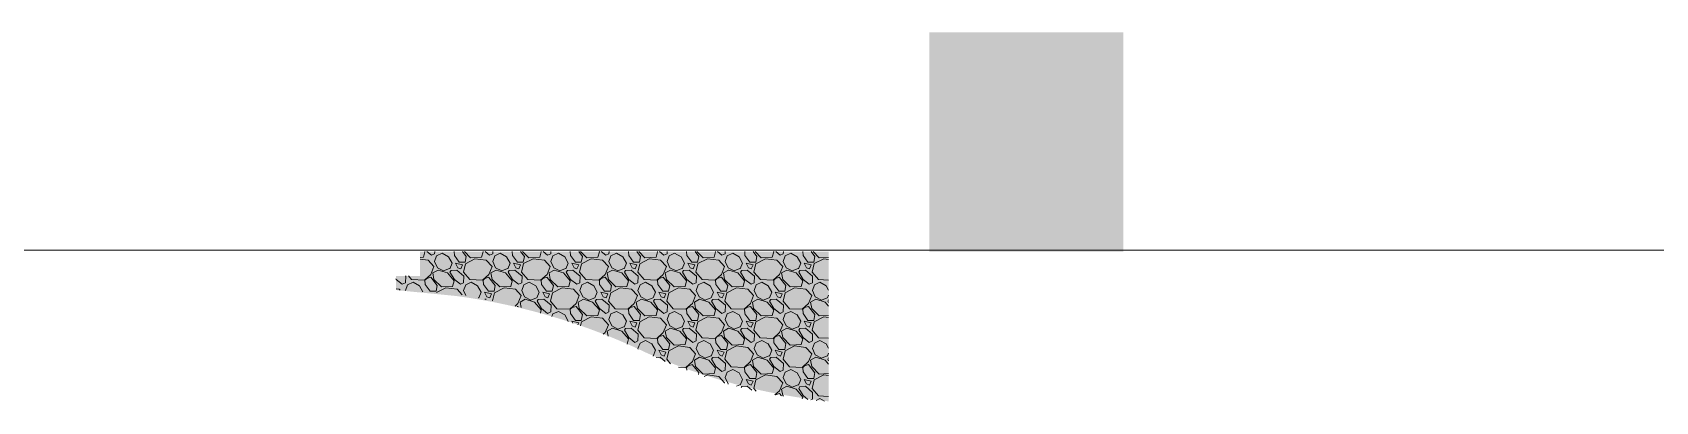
# Model space of a CAD drawing. Header units: millimetres. Extents: x -2481 to 45049, y -11067 to 11055.
# Drawn here: x 19696 to 21703, y 7048 to 7504 of the extents above; entities that cross this region are included whole.
import ezdxf

# ---------------------------------------------------------------- set-up
doc = ezdxf.new("R2010")
doc.units = ezdxf.units.MM
doc.layers.add('A-ELEWACJA CIENKA', color=11, linetype='Continuous', lineweight=13)
doc.layers.add('A-p.widokowa', color=6, linetype='Continuous', lineweight=15)
doc.layers.add('bowe drewno', color=7, linetype='Continuous', true_color=0x51432a)
doc.layers.add('new drewno jasne', color=7, linetype='Continuous', lineweight=0, true_color=0xc0802e)

msp = doc.modelspace()

# ---------------------------------------------------------------- hatches: boundary and pattern name
at = {"layer": 'A-ELEWACJA CIENKA'}
h = msp.add_hatch(dxfattribs=at)
h.set_pattern_fill('GRAVEL', color=256, scale=2, angle=135)
h.set_pattern_definition([(3.012787499999995, (14286.66016506002, -10.05788685559744), (610.657416235214, 35.92102444165187), [6.8344288, -676.6096727913]), (319.969741, (14293.48515971203, -9.698676610754681), (-466.9733201713866, 395.1312671101581), [11.7280944, -1161.08097787048]), (267.5104471, (14302.4654158331, -17.24209175245277), (35.92102419462407, 754.3415141835756), [8.2696304, -818.6944558819999]), (42.27368899999997, (14325.45487150303, -22.27103518025149), (-754.3415142412671, -682.4994651222493), [10.6800904, -1057.32874851476]), (67.83365418000002, (14333.35749688957, -15.08683028339617), (-251.4471713686107, -610.6574162414545), [10.472674, -1036.79615490688]), (132.273689, (14337.30880958284, -5.388153672641492), (682.4994651222491, -754.3415142412672), [10.6800904, -1057.32874851476]), (172.69424047, (14330.12460468599, 2.514471713899367), (826.1835631445324, -107.7630734052485), [14.1238732, -1398.26230628494]), (207.25532837, (14316.11540513712, 4.310522938113195), (-1041.709710090099, -538.8153671750475), [13.3343904, -1320.1051320381]), (256.42956562, (14304.26146705731, -1.796051224213826), (-179.6051223555218, -754.3415141854945), [10.71625999999999, -1060.910913974238]), (310.2363583000001, (14301.74699534341, -12.21314832465405), (-359.2102447750291, 431.0522938677292), [12.2342656, -599.478739]), (357.3974378, (14309.64962072995, -21.55261469056596), (826.1835631396159, -35.92102445543611), [15.82155839999999, -1566.335450243538]), (273.81407483, (14290.25226750844, 13.64998930402512), (35.92102445166944, -466.9733182980382), [5.400090799999999, -534.61131648688]), (306.4692344, (14290.61147775329, 8.26183563138363), (-395.1312694211206, 538.8153671952346), [10.2736396, -1017.0927799408]), (0, (14296.71805191561, 7.105427357601002e-15), (35.92102448428001, 35.92102448427999), [7.1841868, -64.65786216856]), (338.19859051, (14294.9220006914, -6.824994652012546), (-251.4471713822348, 107.7630734703202), [3.8688264, -383.0124473778799]), (66.80140949000005, (14298.51410313983, -8.261835631383619), (-71.84204895853179, -143.684097942118), [5.471312399999993, -268.0950597999995]), (165.96375653, (14300.66936460888, -3.232892203584896), (-179.605122420075, 35.92102449085637), [8.886393199999999, -287.3259630582]), (296.56505118, (14292.04831873266, -1.077630734528295), (-35.9210244899169, 107.7630734509395), [6.425742799999993, -154.2179623365598]), (151.389540334, (14319.34829734071, -29.09602983226406), (-466.9733182956014, 251.4471713899349), [9.00176, -891.1765334507801]), (205.34617594, (14311.44567195416, -24.78550689415086), (538.8153672726305, 251.4471713721326), [7.5519788, -747.644313564]), (68.19859050999996, (14284.8641138358, -8.261835631383612), (-107.7630734703947, -251.4471713824204), [7.737602000000001, -379.1436717778799]), (118.6104596699999, (14287.73779579454, -1.077630734528299), (251.4471714225965, -466.9733182779911), [9.00176, -891.1765334508]), (114.4439547799999, (14341.61933252096, -6.824994652012557), (107.7630734528249, -251.4471713899374), [8.680703999999999, -425.3546862621201]), (69.77514060000009, (14338.02723007253, 1.077630734528299), (-215.5261465946788, -574.7363918650162), [7.2734424, -720.0718676144]), (201.80140949, (14320.42592807523, 28.01839909773576), (-251.4471713831707, -107.7630734686267), [7.737602000000001, -379.1436717778799]), (152.35402464, (14313.24172317838, 25.14471713899363), (610.657416253569, -323.2892203190409), [8.515654799999988, -843.047519603999]), (204.44395478, (14338.02723007253, 10.41709710044022), (251.4471713906872, 107.7630734510786), [4.340351999999999, -429.6950382621201]), (236.309932474, (14322.58118954429, 25.86313762867917), (-107.7630734528294, -179.6051224213939), [2.590292, -256.43989929052]), (300.963756532, (14321.14434856492, 23.70787615962257), (-71.84204896854823, 143.6840979370977), [10.472674, -198.98109178138]), (321.00900596, (14326.53250223756, 14.72762003855341), (-395.1312693439386, 323.2892203377857), [9.70534, -960.8272972667401]), (78.69006753000001, (14303.90225681247, 3.552713678800501e-15), (-35.92102447679166, -107.7630734553283), [7.3264776, -175.8355271936]), (128.1572265900001, (14305.33909779184, 7.184204896855331), (-538.8153672998762, 682.4994651730432), [12.7911352, -1266.32018130062]), (195.9453959, (14297.4364724053, 17.24209175245278), (395.131269328739, 107.7630734466153), [5.2301648, -517.7878463622]), (225, (14292.4075289775, 15.80525077308171), (-7.105427357601002e-15, -71.84204896855323), [3.048, -47.752]), (255.25643716, (14326.17329199272, 12.93156881433958), (107.7630734804443, 395.1312693195044), [7.057339199999993, -698.6788154639991]), (183.0127875, (14324.3772407685, 6.106574162327027), (-610.6574162353264, -35.92102443951478), [13.6688576, -669.7752439912999]), (135, (14310.72725146448, 5.388153672641497), (-71.84204896855323, 7.105427357601002e-15), [13.208, -37.592]), (100.3048465, (14301.38778509857, 14.72762003855342), (-107.7630737832884, 610.6574161743818), [8.032191199999987, -795.1863344827992]), (29.05460409999995, (14299.9509441192, 22.63024542509427), (179.6051224195064, 107.7630734559721), [7.396581599999992, -362.4330007754396]), (342.64597536, (14306.41672852637, 26.22234787352193), (1041.709710021452, -323.289220431217), [12.042902, -1192.24928845876]), (310.42607874, (14317.91145636133, 22.63024542509427), (431.0522938113101, -502.8943427798487), [12.7405892, -1261.3169291248])])
edge = h.paths.add_edge_path()
edge.add_line((20680.59577100633, 7188.498476945918), (20680.59577100633, 7233.498476945924))
edge.add_line((20680.59577100633, 7233.498476945924), (20175.59577100633, 7233.498476945926))
edge.add_line((20175.59577100633, 7233.498476945926), (20175.59577100633, 7203.498476945921))
edge.add_line((20175.59577100633, 7203.498476945921), (20145.59577100632, 7203.498476945921))
edge.add_line((20145.59577100632, 7203.498476945921), (20146.01010702199, 7186.026737473911))
edge.add_line((20146.01010702198, 7186.026737473911), (20219.91732287176, 7181.484684903454))
edge.add_arc((20068.72379660149, 6277.48774227894), 916.5533015927149, 65.0012911357482, 80.50515932584187, ccw=False)
edge.add_arc((20719.8032595242, 7648.27443847154), 601.0560965333136, 243.9723823258713, 266.259883547639)
edge.add_line((20680.59577100633, 7048.498476945918), (20680.59577100633, 7188.498476945918))
at = {"layer": 'bowe drewno', "ltscale": 5}
h = msp.add_hatch(color=256, dxfattribs=at)
h.dxf.hatch_style = 1
h.paths.add_polyline_path([(20804.8735803481, 7504.410165191356), (21044.8735803481, 7504.410165191356), (21044.8735803481, 7233.498476945925), (20804.8735803481, 7233.498476945919)])
at = {"layer": 'new drewno jasne'}
h = msp.add_hatch(color=256, dxfattribs=at)
h.dxf.hatch_style = 1
edge = h.paths.add_edge_path()
edge.add_line((20680.59577100633, 7188.498476945918), (20680.59577100633, 7233.498476945924))
edge.add_line((20680.59577100633, 7233.498476945924), (20175.59577100633, 7233.498476945926))
edge.add_line((20175.59577100633, 7233.498476945926), (20175.59577100633, 7203.498476945921))
edge.add_line((20175.59577100633, 7203.498476945921), (20145.59577100632, 7203.498476945921))
edge.add_line((20145.59577100632, 7203.498476945921), (20145.59577100632, 7186.037204763103))
edge.add_line((20145.59577100632, 7186.037204763103), (20220.81571267888, 7178.631816757645))
edge.add_arc((20115.02923364862, 6397.481599653795), 788.2806865749085, 64.36589024759257, 82.28769555898481, ccw=False)
edge.add_arc((20757.56071007668, 7790.338337130666), 745.8216811041563, 246.155438615586, 264.0768272579239)
edge.add_line((20680.59577100633, 7048.498476945918), (20680.59577100633, 7188.498476945918))

# ---------------------------------------------------------------- linework, layer by layer
at = {"layer": 'A-p.widokowa', "color": 251, "ltscale": 5}
msp.add_line((5703.880377355214, 7235.498476945931), (29770.69287227672, 7235.498476945931), dxfattribs=at)

doc.saveas('drawing.dxf')
